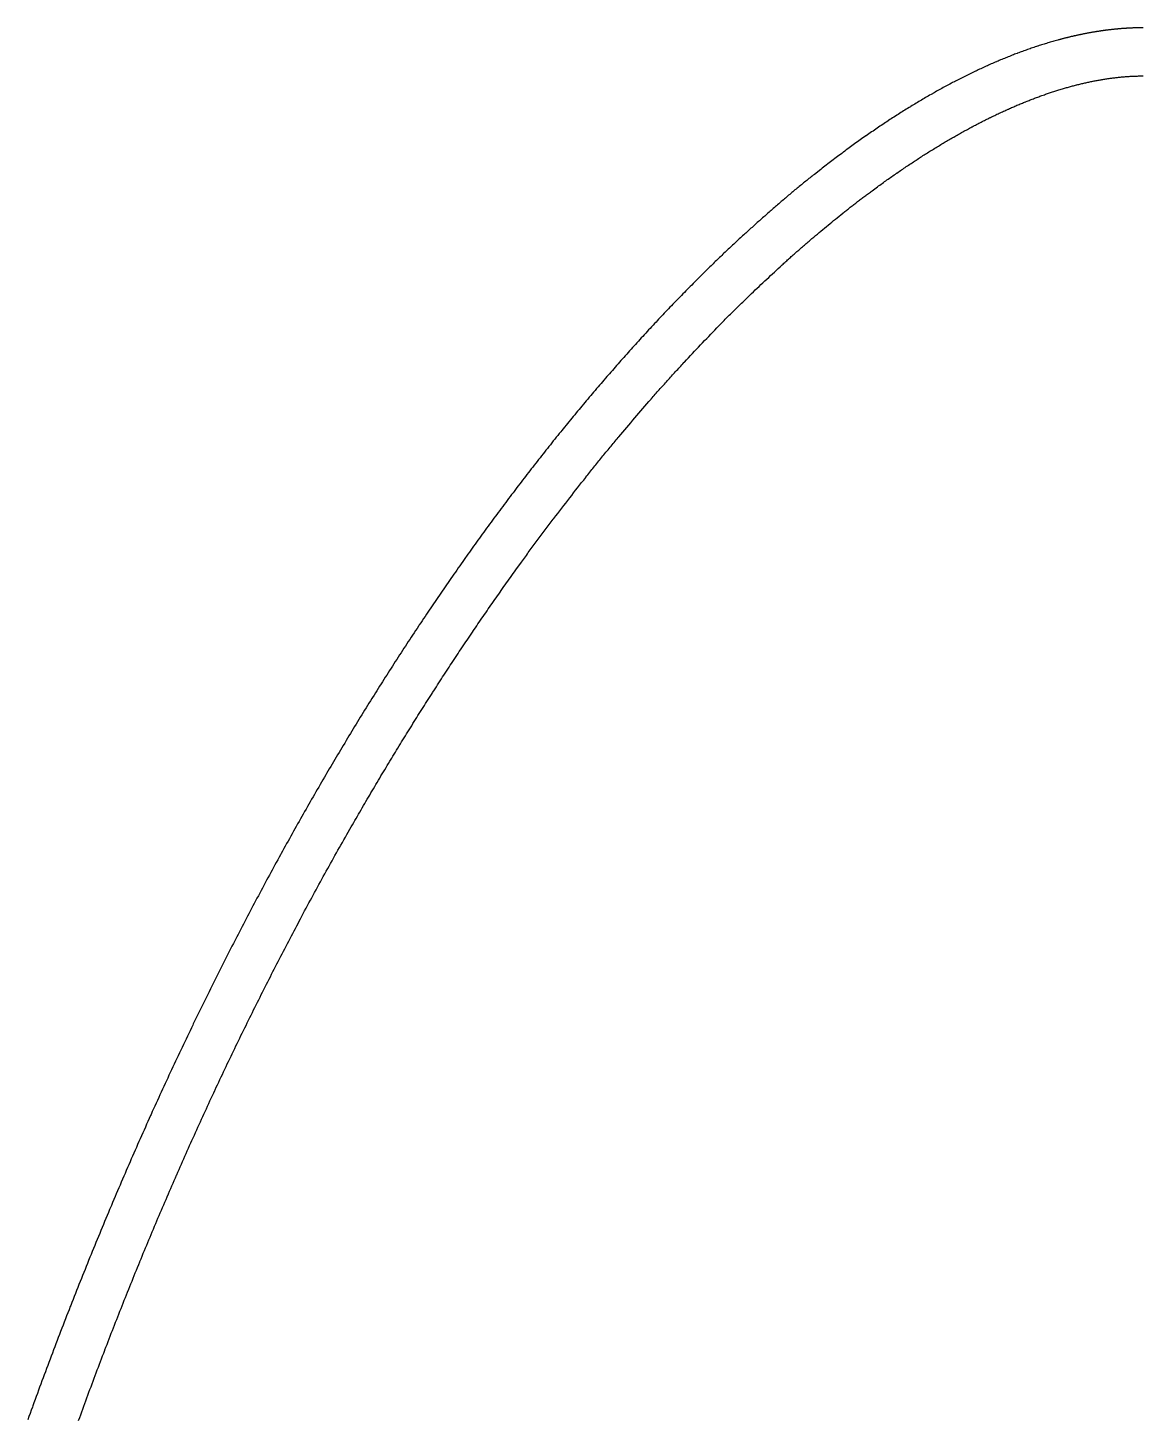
# Model space of a CAD drawing. Extents: x -7325 to -371, y -3238 to 133.
# Drawn here: x -4337 to -4007.3, y -1522.4 to -1111.6 of the extents above; entities that cross this region are included whole.
import ezdxf

# ---------------------------------------------------------------- set-up
doc = ezdxf.new("R2010")
doc.units = 0
doc.header["$MEASUREMENT"] = 0
doc.layers.add('NAILERS', color=7, linetype='CONTINUOUS')

msp = doc.modelspace()

# ---------------------------------------------------------------- linework, layer by layer
at = {"layer": 'NAILERS'}
for points in [[(-4007.34, -1111.6), (-4007.5, -1111.6), (-4007.67, -1111.6), (-4007.84, -1111.6), (-4008.01, -1111.6), (-4008.18, -1111.6), (-4008.35, -1111.6), (-4008.52, -1111.61), (-4008.69, -1111.61), (-4008.86, -1111.61), (-4009.03, -1111.61), (-4009.2, -1111.62), (-4009.37, -1111.62), (-4009.54, -1111.63), (-4009.71, -1111.63), (-4009.88, -1111.64), (-4010.05, -1111.64), (-4010.22, -1111.65), (-4010.39, -1111.65), (-4010.56, -1111.66), (-4010.73, -1111.67), (-4010.9, -1111.68), (-4011.06, -1111.68), (-4011.23, -1111.69), (-4011.4, -1111.7), (-4011.57, -1111.71), (-4011.74, -1111.72), (-4011.91, -1111.73), (-4012.08, -1111.74), (-4012.25, -1111.75), (-4012.42, -1111.76), (-4012.59, -1111.77), (-4012.76, -1111.78), (-4012.93, -1111.79), (-4013.1, -1111.8), (-4013.27, -1111.81), (-4013.43, -1111.83), (-4013.6, -1111.84), (-4013.77, -1111.85), (-4013.94, -1111.87), (-4014.11, -1111.88), (-4014.28, -1111.89), (-4014.45, -1111.91), (-4014.62, -1111.92), (-4014.79, -1111.94), (-4014.96, -1111.95), (-4015.12, -1111.97), (-4015.29, -1111.98), (-4015.46, -1112), (-4015.52, -1112.01), (-4015.69, -1112.02), (-4015.87, -1112.04), (-4016.04, -1112.06), (-4016.21, -1112.08), (-4016.38, -1112.1), (-4016.55, -1112.11), (-4016.73, -1112.13), (-4016.9, -1112.15), (-4017.07, -1112.17), (-4017.24, -1112.19), (-4017.42, -1112.21), (-4017.59, -1112.23), (-4017.76, -1112.26), (-4017.93, -1112.28), (-4018.1, -1112.3), (-4018.28, -1112.32), (-4018.45, -1112.34), (-4018.62, -1112.37), (-4018.79, -1112.39), (-4018.96, -1112.41), (-4019.13, -1112.44), (-4019.31, -1112.46), (-4019.48, -1112.48), (-4019.65, -1112.51), (-4019.82, -1112.53), (-4019.99, -1112.56), (-4020.16, -1112.58), (-4020.33, -1112.61), (-4020.51, -1112.64), (-4020.68, -1112.66), (-4020.85, -1112.69), (-4021.02, -1112.72), (-4021.1, -1112.73), (-4021.28, -1112.76), (-4021.45, -1112.79), (-4021.63, -1112.82), (-4021.81, -1112.84), (-4021.98, -1112.87), (-4022.16, -1112.9), (-4022.34, -1112.93), (-4022.51, -1112.96), (-4022.69, -1112.99), (-4022.86, -1113.03), (-4023.04, -1113.06), (-4023.21, -1113.09), (-4023.39, -1113.12), (-4023.57, -1113.15), (-4023.74, -1113.19), (-4023.92, -1113.22), (-4024.09, -1113.25), (-4024.27, -1113.29), (-4024.44, -1113.32), (-4024.62, -1113.35), (-4024.79, -1113.39), (-4024.97, -1113.42), (-4025.14, -1113.46), (-4025.32, -1113.49), (-4025.49, -1113.53), (-4025.67, -1113.56), (-4025.84, -1113.6), (-4026.02, -1113.64), (-4026.19, -1113.67), (-4026.37, -1113.71), (-4026.54, -1113.75), (-4026.72, -1113.79), (-4026.8, -1113.81), (-4026.98, -1113.85), (-4027.16, -1113.89), (-4027.34, -1113.93), (-4027.52, -1113.97), (-4027.7, -1114.01), (-4027.88, -1114.05), (-4028.06, -1114.09), (-4028.24, -1114.13), (-4028.42, -1114.17), (-4028.6, -1114.21), (-4028.78, -1114.26), (-4028.96, -1114.3), (-4029.14, -1114.34), (-4029.32, -1114.38), (-4029.5, -1114.43), (-4029.68, -1114.47), (-4029.85, -1114.52), (-4030.03, -1114.56), (-4030.21, -1114.6), (-4030.39, -1114.65), (-4030.57, -1114.69), (-4030.75, -1114.74), (-4030.93, -1114.79), (-4031.1, -1114.83), (-4031.28, -1114.88), (-4031.46, -1114.93), (-4031.64, -1114.97), (-4031.82, -1115.02), (-4032, -1115.07), (-4032.17, -1115.11), (-4032.35, -1115.16), (-4032.53, -1115.21), (-4032.62, -1115.24), (-4032.99, -1115.34), (-4033.36, -1115.44), (-4033.72, -1115.54), (-4034.09, -1115.65), (-4034.45, -1115.75), (-4034.82, -1115.86), (-4035.18, -1115.97), (-4035.55, -1116.08), (-4035.91, -1116.19), (-4036.28, -1116.3), (-4036.64, -1116.41), (-4037, -1116.52), (-4037.37, -1116.64), (-4037.73, -1116.75), (-4038.09, -1116.87), (-4038.45, -1116.99), (-4038.55, -1117.02), (-4038.92, -1117.14), (-4039.3, -1117.26), (-4039.67, -1117.39), (-4040.04, -1117.51), (-4040.41, -1117.64), (-4040.79, -1117.77), (-4041.16, -1117.9), (-4041.53, -1118.03), (-4041.9, -1118.16), (-4042.27, -1118.29), (-4042.64, -1118.42), (-4043.01, -1118.56), (-4043.38, -1118.69), (-4043.75, -1118.83), (-4044.12, -1118.97), (-4044.48, -1119.11), (-4044.58, -1119.14), (-4044.96, -1119.29), (-4045.34, -1119.43), (-4045.72, -1119.58), (-4046.1, -1119.73), (-4046.48, -1119.88), (-4046.86, -1120.03), (-4047.23, -1120.18), (-4047.61, -1120.33), (-4047.99, -1120.48), (-4048.36, -1120.63), (-4048.74, -1120.79), (-4049.12, -1120.94), (-4049.49, -1121.1), (-4049.87, -1121.26), (-4050.24, -1121.41), (-4050.61, -1121.57), (-4050.71, -1121.62), (-4051.1, -1121.78), (-4051.49, -1121.95), (-4051.87, -1122.12), (-4052.26, -1122.29), (-4052.64, -1122.46), (-4053.03, -1122.63), (-4053.41, -1122.8), (-4053.79, -1122.97), (-4054.17, -1123.14), (-4054.56, -1123.32), (-4054.94, -1123.49), (-4055.32, -1123.67), (-4055.7, -1123.85), (-4056.08, -1124.02), (-4056.46, -1124.2), (-4056.84, -1124.38), (-4056.94, -1124.43), (-4057.33, -1124.62), (-4057.73, -1124.81), (-4058.12, -1125), (-4058.51, -1125.19), (-4058.9, -1125.38), (-4059.29, -1125.57), (-4059.68, -1125.76), (-4060.06, -1125.95), (-4060.45, -1126.15), (-4060.84, -1126.34), (-4061.23, -1126.54), (-4061.62, -1126.74), (-4062, -1126.94), (-4062.39, -1127.13), (-4062.77, -1127.33), (-4063.16, -1127.53), (-4063.26, -1127.59), (-4063.66, -1127.8), (-4064.05, -1128), (-4064.45, -1128.21), (-4064.85, -1128.43), (-4065.24, -1128.64), (-4065.64, -1128.85), (-4066.03, -1129.06), (-4066.43, -1129.28), (-4066.82, -1129.49), (-4067.21, -1129.71), (-4067.6, -1129.93), (-4068, -1130.14), (-4068.39, -1130.36), (-4068.78, -1130.58), (-4069.17, -1130.8), (-4069.56, -1131.02), (-4069.66, -1131.08), (-4070.06, -1131.31), (-4070.47, -1131.54), (-4070.87, -1131.77), (-4071.27, -1132), (-4071.67, -1132.23), (-4072.07, -1132.47), (-4072.47, -1132.7), (-4072.87, -1132.94), (-4073.27, -1133.17), (-4073.66, -1133.41), (-4074.06, -1133.65), (-4074.46, -1133.88), (-4074.86, -1134.12), (-4075.25, -1134.36), (-4075.65, -1134.6), (-4076.04, -1134.85), (-4076.14, -1134.91), (-4076.55, -1135.16), (-4076.96, -1135.41), (-4077.36, -1135.66), (-4077.77, -1135.91), (-4078.18, -1136.17), (-4078.58, -1136.42), (-4078.98, -1136.67), (-4079.39, -1136.93), (-4079.79, -1137.19), (-4080.19, -1137.44), (-4080.6, -1137.7), (-4081, -1137.96), (-4081.4, -1138.22), (-4081.8, -1138.48), (-4082.2, -1138.74), (-4082.6, -1139), (-4082.7, -1139.07), (-4083.11, -1139.34), (-4083.52, -1139.61), (-4083.93, -1139.88), (-4084.34, -1140.15), (-4084.75, -1140.43), (-4085.16, -1140.7), (-4085.57, -1140.98), (-4085.98, -1141.25), (-4086.39, -1141.53), (-4086.79, -1141.81), (-4087.2, -1142.09), (-4087.61, -1142.37), (-4088.01, -1142.64), (-4088.42, -1142.93), (-4088.82, -1143.21), (-4089.23, -1143.49), (-4089.32, -1143.56), (-4089.74, -1143.85), (-4090.16, -1144.14), (-4090.57, -1144.43), (-4090.99, -1144.73), (-4091.4, -1145.02), (-4091.81, -1145.32), (-4092.23, -1145.61), (-4092.64, -1145.91), (-4093.05, -1146.2), (-4093.46, -1146.5), (-4093.87, -1146.8), (-4094.28, -1147.1), (-4094.69, -1147.4), (-4095.1, -1147.7), (-4095.51, -1148), (-4095.92, -1148.3), (-4096.01, -1148.37), (-4096.43, -1148.69), (-4096.85, -1149), (-4097.27, -1149.31), (-4097.69, -1149.62), (-4098.11, -1149.94), (-4098.52, -1150.25), (-4098.94, -1150.57), (-4099.36, -1150.89), (-4099.77, -1151.2), (-4100.19, -1151.52), (-4100.6, -1151.84), (-4101.02, -1152.16), (-4101.43, -1152.48), (-4101.84, -1152.8), (-4102.25, -1153.12), (-4102.67, -1153.44), (-4104.53, -1154.9), (-4104.85, -1155.15), (-4105.17, -1155.41), (-4105.49, -1155.66), (-4105.81, -1155.91), (-4106.13, -1156.17), (-4106.45, -1156.42), (-4106.77, -1156.68), (-4107.09, -1156.93), (-4107.41, -1157.19), (-4107.73, -1157.45), (-4108.04, -1157.71), (-4108.36, -1157.96), (-4108.68, -1158.22), (-4109, -1158.48), (-4109.31, -1158.74), (-4109.63, -1159), (-4109.94, -1159.26), (-4110.26, -1159.52), (-4110.57, -1159.78), (-4110.89, -1160.04), (-4111.2, -1160.31), (-4111.52, -1160.57), (-4111.83, -1160.83), (-4112.14, -1161.09), (-4112.45, -1161.36), (-4112.77, -1161.62), (-4113.08, -1161.89), (-4113.39, -1162.15), (-4113.7, -1162.42), (-4114.01, -1162.69), (-4114.32, -1162.95), (-4114.63, -1163.22), (-4114.76, -1163.34), (-4115.08, -1163.61), (-4115.4, -1163.89), (-4115.72, -1164.16), (-4116.03, -1164.44), (-4116.35, -1164.72), (-4116.67, -1164.99), (-4116.98, -1165.27), (-4117.3, -1165.55), (-4117.62, -1165.82), (-4117.93, -1166.1), (-4118.25, -1166.38), (-4118.56, -1166.66), (-4118.88, -1166.93), (-4119.2, -1167.21), (-4119.51, -1167.49), (-4119.83, -1167.77), (-4120.14, -1168.05), (-4120.45, -1168.33), (-4120.77, -1168.6), (-4121.08, -1168.88), (-4121.4, -1169.16), (-4121.71, -1169.44), (-4122.02, -1169.72), (-4122.34, -1170), (-4122.65, -1170.28), (-4122.96, -1170.57), (-4123.27, -1170.85), (-4123.59, -1171.13), (-4123.9, -1171.41), (-4124.21, -1171.69), (-4124.52, -1171.97), (-4124.83, -1172.25), (-4125.1, -1172.5), (-4125.43, -1172.79), (-4125.76, -1173.09), (-4126.08, -1173.39), (-4126.41, -1173.69), (-4126.74, -1173.99), (-4127.06, -1174.29), (-4127.39, -1174.59), (-4127.71, -1174.89), (-4128.04, -1175.19), (-4128.36, -1175.49), (-4128.69, -1175.79), (-4129.01, -1176.1), (-4129.33, -1176.4), (-4129.66, -1176.7), (-4129.98, -1177.01), (-4130.3, -1177.31), (-4130.62, -1177.61), (-4130.94, -1177.92), (-4131.26, -1178.22), (-4131.58, -1178.53), (-4131.9, -1178.84), (-4132.22, -1179.14), (-4132.54, -1179.45), (-4132.86, -1179.76), (-4133.18, -1180.07), (-4133.5, -1180.37), (-4133.81, -1180.68), (-4134.13, -1180.99), (-4134.45, -1181.3), (-4134.76, -1181.61), (-4135.08, -1181.92), (-4135.4, -1182.23), (-4137.33, -1184.14), (-4137.77, -1184.57), (-4138.2, -1185.01), (-4138.64, -1185.44), (-4139.07, -1185.87), (-4139.5, -1186.3), (-4139.94, -1186.74), (-4140.37, -1187.17), (-4140.8, -1187.6), (-4141.23, -1188.04), (-4141.66, -1188.48), (-4142.09, -1188.91), (-4142.52, -1189.35), (-4142.95, -1189.79), (-4143.38, -1190.22), (-4143.81, -1190.66), (-4144.24, -1191.1), (-4144.67, -1191.54), (-4145.09, -1191.98), (-4145.52, -1192.42), (-4145.94, -1192.86), (-4146.37, -1193.3), (-4146.79, -1193.74), (-4147.22, -1194.19), (-4147.64, -1194.63), (-4148.06, -1195.07), (-4148.49, -1195.52), (-4148.91, -1195.96), (-4149.33, -1196.41), (-4149.75, -1196.85), (-4150.17, -1197.3), (-4150.59, -1197.74), (-4151.01, -1198.19), (-4151.33, -1198.54), (-4151.77, -1199.01), (-4152.21, -1199.47), (-4152.64, -1199.94), (-4153.08, -1200.42), (-4153.52, -1200.89), (-4153.95, -1201.36), (-4154.39, -1201.83), (-4154.82, -1202.3), (-4155.26, -1202.78), (-4155.69, -1203.25), (-4156.13, -1203.72), (-4156.56, -1204.2), (-4156.99, -1204.67), (-4157.42, -1205.15), (-4157.85, -1205.63), (-4158.28, -1206.1), (-4158.71, -1206.58), (-4159.14, -1207.06), (-4159.57, -1207.54), (-4160, -1208.01), (-4160.43, -1208.49), (-4160.85, -1208.97), (-4161.28, -1209.45), (-4161.71, -1209.93), (-4162.13, -1210.42), (-4162.56, -1210.9), (-4162.98, -1211.38), (-4163.41, -1211.86), (-4163.83, -1212.34), (-4164.25, -1212.83), (-4164.67, -1213.31), (-4165.09, -1213.8), (-4165.4, -1214.15), (-4165.84, -1214.66), (-4166.28, -1215.16), (-4166.72, -1215.67), (-4167.16, -1216.18), (-4167.6, -1216.69), (-4168.03, -1217.2), (-4168.47, -1217.71), (-4168.91, -1218.22), (-4169.34, -1218.73), (-4169.78, -1219.24), (-4170.21, -1219.75), (-4170.65, -1220.26), (-4171.08, -1220.78), (-4171.51, -1221.29), (-4171.94, -1221.8), (-4172.38, -1222.32), (-4172.81, -1222.83), (-4173.24, -1223.35), (-4173.67, -1223.86), (-4174.1, -1224.38), (-4174.53, -1224.89), (-4174.96, -1225.41), (-4175.38, -1225.93), (-4175.81, -1226.45), (-4176.24, -1226.96), (-4176.66, -1227.48), (-4177.09, -1228), (-4177.51, -1228.52), (-4177.94, -1229.04), (-4178.36, -1229.56), (-4178.79, -1230.08), (-4179.21, -1230.61), (-4179.5, -1230.96), (-4179.94, -1231.51), (-4180.38, -1232.05), (-4180.82, -1232.6), (-4181.26, -1233.14), (-4181.69, -1233.69), (-4182.13, -1234.23), (-4182.57, -1234.78), (-4183, -1235.33), (-4183.44, -1235.88), (-4183.88, -1236.42), (-4184.31, -1236.97), (-4184.74, -1237.52), (-4185.18, -1238.07), (-4185.61, -1238.62), (-4186.04, -1239.17), (-4186.48, -1239.72), (-4186.91, -1240.27), (-4187.34, -1240.83), (-4187.77, -1241.38), (-4188.2, -1241.93), (-4188.63, -1242.48), (-4189.06, -1243.04), (-4189.48, -1243.59), (-4189.91, -1244.15), (-4190.34, -1244.7), (-4190.76, -1245.26), (-4191.19, -1245.81), (-4191.61, -1246.37), (-4192.04, -1246.92), (-4192.46, -1247.48), (-4192.89, -1248.04), (-4193.31, -1248.6), (-4193.58, -1248.96), (-4194.02, -1249.54), (-4194.46, -1250.12), (-4194.9, -1250.7), (-4195.33, -1251.28), (-4195.77, -1251.86), (-4196.21, -1252.45), (-4196.64, -1253.03), (-4197.08, -1253.61), (-4197.51, -1254.2), (-4197.95, -1254.78), (-4198.38, -1255.37), (-4198.81, -1255.95), (-4199.25, -1256.54), (-4199.68, -1257.12), (-4200.11, -1257.71), (-4200.54, -1258.3), (-4200.97, -1258.89), (-4201.4, -1259.47), (-4201.83, -1260.06), (-4202.26, -1260.65), (-4202.68, -1261.24), (-4203.11, -1261.83), (-4203.54, -1262.42), (-4203.96, -1263.01), (-4204.39, -1263.6), (-4204.82, -1264.19), (-4205.24, -1264.78), (-4205.66, -1265.38), (-4206.09, -1265.97), (-4206.51, -1266.56), (-4206.93, -1267.16), (-4207.35, -1267.75), (-4207.61, -1268.11), (-4208.05, -1268.73), (-4208.48, -1269.34), (-4208.92, -1269.96), (-4209.35, -1270.58), (-4209.79, -1271.2), (-4210.22, -1271.82), (-4210.65, -1272.44), (-4211.09, -1273.05), (-4211.52, -1273.67), (-4211.95, -1274.3), (-4212.38, -1274.92), (-4212.81, -1275.54), (-4213.24, -1276.16), (-4213.67, -1276.78), (-4214.1, -1277.4), (-4214.53, -1278.03), (-4214.96, -1278.65), (-4215.38, -1279.27), (-4215.81, -1279.9), (-4216.24, -1280.52), (-4216.66, -1281.15), (-4217.08, -1281.77), (-4217.51, -1282.4), (-4217.93, -1283.02), (-4218.36, -1283.65), (-4218.78, -1284.28), (-4219.2, -1284.9), (-4219.62, -1285.53), (-4220.04, -1286.16), (-4220.46, -1286.79), (-4220.88, -1287.42), (-4221.3, -1288.04), (-4221.54, -1288.41), (-4221.97, -1289.06), (-4222.4, -1289.71), (-4222.84, -1290.36), (-4223.27, -1291.02), (-4223.7, -1291.67), (-4224.13, -1292.32), (-4224.56, -1292.98), (-4224.99, -1293.63), (-4225.42, -1294.29), (-4225.84, -1294.94), (-4226.27, -1295.6), (-4226.7, -1296.26), (-4227.12, -1296.91), (-4227.55, -1297.57), (-4227.97, -1298.23), (-4228.4, -1298.89), (-4228.82, -1299.54), (-4229.25, -1300.2), (-4229.67, -1300.86), (-4230.09, -1301.52), (-4230.51, -1302.18), (-4230.93, -1302.84), (-4231.35, -1303.5), (-4231.77, -1304.16), (-4232.19, -1304.82), (-4232.61, -1305.48), (-4233.03, -1306.15), (-4233.44, -1306.81), (-4233.86, -1307.47), (-4234.28, -1308.14), (-4234.69, -1308.8), (-4235.11, -1309.46), (-4235.33, -1309.82), (-4235.76, -1310.51), (-4236.19, -1311.2), (-4236.61, -1311.88), (-4237.04, -1312.57), (-4237.47, -1313.26), (-4237.89, -1313.95), (-4238.31, -1314.64), (-4238.74, -1315.33), (-4239.16, -1316.02), (-4239.58, -1316.71), (-4240.01, -1317.4), (-4240.43, -1318.09), (-4240.85, -1318.78), (-4241.27, -1319.47), (-4241.69, -1320.16), (-4242.11, -1320.86), (-4242.53, -1321.55), (-4242.94, -1322.24), (-4243.36, -1322.94), (-4243.78, -1323.63), (-4244.19, -1324.32), (-4244.61, -1325.02), (-4245.03, -1325.71), (-4245.44, -1326.41), (-4245.85, -1327.1), (-4246.27, -1327.8), (-4246.68, -1328.5), (-4247.09, -1329.19), (-4247.5, -1329.89), (-4247.91, -1330.59), (-4248.32, -1331.29), (-4248.73, -1331.98), (-4248.94, -1332.34), (-4249.36, -1333.06), (-4249.78, -1333.78), (-4250.21, -1334.51), (-4250.63, -1335.23), (-4251.04, -1335.95), (-4251.46, -1336.67), (-4251.88, -1337.4), (-4252.3, -1338.12), (-4252.72, -1338.84), (-4253.13, -1339.57), (-4253.55, -1340.29), (-4253.96, -1341.02), (-4254.38, -1341.74), (-4254.79, -1342.47), (-4255.2, -1343.19), (-4255.62, -1343.92), (-4256.03, -1344.65), (-4256.44, -1345.37), (-4256.85, -1346.1), (-4257.26, -1346.83), (-4257.67, -1347.56), (-4258.08, -1348.28), (-4258.49, -1349.01), (-4258.9, -1349.74), (-4259.3, -1350.47), (-4259.71, -1351.2), (-4260.11, -1351.93), (-4260.52, -1352.66), (-4260.92, -1353.39), (-4261.33, -1354.12), (-4261.73, -1354.85), (-4262.13, -1355.59), (-4262.33, -1355.94), (-4262.74, -1356.7), (-4263.16, -1357.45), (-4263.57, -1358.21), (-4263.98, -1358.96), (-4264.4, -1359.72), (-4264.81, -1360.47), (-4265.22, -1361.23), (-4265.63, -1361.99), (-4266.04, -1362.74), (-4266.44, -1363.5), (-4266.85, -1364.26), (-4267.26, -1365.02), (-4267.67, -1365.78), (-4268.07, -1366.53), (-4268.48, -1367.29), (-4268.88, -1368.05), (-4269.29, -1368.81), (-4269.69, -1369.57), (-4270.09, -1370.33), (-4270.5, -1371.09), (-4270.9, -1371.86), (-4271.3, -1372.62), (-4271.7, -1373.38), (-4272.1, -1374.14), (-4272.5, -1374.9), (-4272.9, -1375.67), (-4273.29, -1376.43), (-4273.69, -1377.19), (-4274.09, -1377.96), (-4274.48, -1378.72), (-4274.88, -1379.49), (-4275.27, -1380.25), (-4275.45, -1380.6), (-4275.86, -1381.39), (-4276.26, -1382.18), (-4276.67, -1382.97), (-4277.07, -1383.76), (-4277.48, -1384.54), (-4277.88, -1385.33), (-4278.28, -1386.12), (-4278.68, -1386.91), (-4279.08, -1387.7), (-4279.48, -1388.49), (-4279.88, -1389.28), (-4280.28, -1390.07), (-4280.67, -1390.86), (-4281.07, -1391.66), (-4281.47, -1392.45), (-4281.86, -1393.24), (-4282.26, -1394.03), (-4282.65, -1394.83), (-4283.05, -1395.62), (-4283.44, -1396.41), (-4283.83, -1397.21), (-4284.22, -1398), (-4284.61, -1398.79), (-4285, -1399.59), (-4285.39, -1400.38), (-4285.78, -1401.18), (-4286.17, -1401.98), (-4286.56, -1402.77), (-4286.95, -1403.57), (-4287.33, -1404.36), (-4287.72, -1405.16), (-4288.11, -1405.96), (-4288.27, -1406.31), (-4288.67, -1407.13), (-4289.06, -1407.95), (-4289.46, -1408.77), (-4289.85, -1409.59), (-4290.24, -1410.41), (-4290.64, -1411.23), (-4291.03, -1412.05), (-4291.42, -1412.87), (-4291.81, -1413.7), (-4292.2, -1414.52), (-4292.58, -1415.34), (-4292.97, -1416.16), (-4293.36, -1416.99), (-4293.75, -1417.81), (-4294.13, -1418.63), (-4294.52, -1419.46), (-4294.9, -1420.28), (-4295.29, -1421.11), (-4295.67, -1421.93), (-4296.05, -1422.76), (-4296.43, -1423.59), (-4296.81, -1424.41), (-4297.19, -1425.24), (-4297.57, -1426.06), (-4297.95, -1426.89), (-4298.33, -1427.72), (-4298.71, -1428.55), (-4299.09, -1429.37), (-4299.46, -1430.2), (-4299.84, -1431.03), (-4300.22, -1431.86), (-4300.59, -1432.69), (-4300.75, -1433.04), (-4301.13, -1433.89), (-4301.51, -1434.74), (-4301.9, -1435.59), (-4302.28, -1436.44), (-4302.66, -1437.29), (-4303.04, -1438.15), (-4303.42, -1439), (-4303.8, -1439.85), (-4304.17, -1440.71), (-4304.55, -1441.56), (-4304.93, -1442.42), (-4305.31, -1443.27), (-4305.68, -1444.12), (-4306.06, -1444.98), (-4306.43, -1445.83), (-4306.8, -1446.69), (-4307.18, -1447.55), (-4307.55, -1448.4), (-4307.92, -1449.26), (-4308.29, -1450.12), (-4308.66, -1450.97), (-4309.03, -1451.83), (-4309.4, -1452.69), (-4309.77, -1453.55), (-4310.13, -1454.4), (-4310.5, -1455.26), (-4310.87, -1456.12), (-4311.23, -1456.98), (-4311.6, -1457.84), (-4311.96, -1458.7), (-4312.32, -1459.56), (-4312.68, -1460.42), (-4312.83, -1460.77), (-4313.2, -1461.65), (-4313.57, -1462.53), (-4313.94, -1463.41), (-4314.31, -1464.3), (-4314.68, -1465.18), (-4315.04, -1466.06), (-4315.41, -1466.95), (-4315.78, -1467.83), (-4316.14, -1468.72), (-4316.51, -1469.6), (-4316.87, -1470.48), (-4317.23, -1471.37), (-4317.6, -1472.26), (-4317.96, -1473.14), (-4318.32, -1474.03), (-4318.68, -1474.91), (-4319.04, -1475.8), (-4319.4, -1476.69), (-4319.76, -1477.58), (-4320.11, -1478.46), (-4320.47, -1479.35), (-4320.83, -1480.24), (-4321.18, -1481.13), (-4321.54, -1482.02), (-4321.89, -1482.91), (-4322.24, -1483.79), (-4322.6, -1484.68), (-4322.95, -1485.57), (-4323.3, -1486.46), (-4323.65, -1487.35), (-4324, -1488.25), (-4324.35, -1489.14), (-4324.48, -1489.48), (-4324.84, -1490.39), (-4325.19, -1491.3), (-4325.55, -1492.22), (-4325.9, -1493.13), (-4326.26, -1494.04), (-4326.61, -1494.96), (-4326.96, -1495.87), (-4327.32, -1496.79), (-4327.67, -1497.7), (-4328.02, -1498.61), (-4328.37, -1499.53), (-4328.71, -1500.45), (-4329.06, -1501.36), (-4329.41, -1502.28), (-4329.76, -1503.19), (-4330.1, -1504.11), (-4330.45, -1505.03), (-4330.79, -1505.95), (-4331.14, -1506.86), (-4331.48, -1507.78), (-4331.82, -1508.7), (-4332.16, -1509.62), (-4332.5, -1510.54), (-4332.84, -1511.45), (-4333.18, -1512.37), (-4333.52, -1513.29), (-4333.86, -1514.21), (-4334.2, -1515.13), (-4334.53, -1516.05), (-4334.87, -1516.97), (-4335.21, -1517.89), (-4335.54, -1518.81), (-4335.66, -1519.15), (-4336, -1520.09), (-4336.34, -1521.04), (-4336.68, -1521.98), (-4337.02, -1522.92)], [(-4321.99, -1523.08), (-4321.69, -1522.25), (-4321.39, -1521.42), (-4321.09, -1520.59), (-4320.78, -1519.76), (-4320.48, -1518.93), (-4320.18, -1518.11), (-4319.87, -1517.28), (-4319.57, -1516.45), (-4319.26, -1515.62), (-4318.95, -1514.79), (-4318.64, -1513.96), (-4318.34, -1513.14), (-4318.03, -1512.31), (-4317.72, -1511.48), (-4317.41, -1510.65), (-4317.1, -1509.83), (-4316.79, -1509), (-4316.48, -1508.17), (-4316.16, -1507.35), (-4315.85, -1506.52), (-4315.54, -1505.7), (-4315.22, -1504.87), (-4314.91, -1504.04), (-4314.59, -1503.22), (-4314.28, -1502.39), (-4314.23, -1502.26), (-4313.91, -1501.44), (-4313.6, -1500.62), (-4313.28, -1499.81), (-4312.97, -1498.99), (-4312.65, -1498.18), (-4312.34, -1497.36), (-4312.02, -1496.55), (-4311.71, -1495.73), (-4311.39, -1494.92), (-4311.07, -1494.11), (-4310.75, -1493.29), (-4310.43, -1492.48), (-4310.11, -1491.66), (-4309.79, -1490.85), (-4309.47, -1490.04), (-4309.15, -1489.23), (-4308.83, -1488.41), (-4308.5, -1487.6), (-4308.18, -1486.79), (-4307.85, -1485.98), (-4307.53, -1485.17), (-4307.2, -1484.36), (-4306.88, -1483.54), (-4306.55, -1482.73), (-4306.22, -1481.92), (-4305.9, -1481.11), (-4305.57, -1480.3), (-4305.24, -1479.49), (-4304.91, -1478.68), (-4304.58, -1477.87), (-4304.25, -1477.07), (-4303.92, -1476.26), (-4303.86, -1476.12), (-4303.53, -1475.32), (-4303.2, -1474.52), (-4302.88, -1473.72), (-4302.55, -1472.92), (-4302.21, -1472.12), (-4301.88, -1471.32), (-4301.55, -1470.52), (-4301.22, -1469.73), (-4300.89, -1468.93), (-4300.55, -1468.13), (-4300.22, -1467.33), (-4299.88, -1466.54), (-4299.55, -1465.74), (-4299.21, -1464.94), (-4298.88, -1464.15), (-4298.54, -1463.35), (-4298.2, -1462.55), (-4297.86, -1461.76), (-4297.52, -1460.96), (-4297.18, -1460.17), (-4296.84, -1459.37), (-4296.5, -1458.58), (-4296.16, -1457.78), (-4295.82, -1456.99), (-4295.48, -1456.19), (-4295.13, -1455.4), (-4294.79, -1454.61), (-4294.45, -1453.81), (-4294.1, -1453.02), (-4293.76, -1452.23), (-4293.41, -1451.44), (-4293.06, -1450.64), (-4293, -1450.51), (-4292.66, -1449.72), (-4292.32, -1448.94), (-4291.97, -1448.16), (-4291.63, -1447.38), (-4291.28, -1446.59), (-4290.93, -1445.81), (-4290.59, -1445.03), (-4290.24, -1444.25), (-4289.89, -1443.47), (-4289.54, -1442.69), (-4289.19, -1441.9), (-4288.84, -1441.12), (-4288.49, -1440.34), (-4288.14, -1439.56), (-4287.79, -1438.78), (-4287.44, -1438), (-4287.09, -1437.23), (-4286.73, -1436.45), (-4286.38, -1435.67), (-4286.02, -1434.89), (-4285.67, -1434.11), (-4285.31, -1433.33), (-4284.96, -1432.56), (-4284.6, -1431.78), (-4284.24, -1431), (-4283.88, -1430.22), (-4283.52, -1429.45), (-4283.17, -1428.67), (-4282.81, -1427.9), (-4282.44, -1427.12), (-4282.08, -1426.35), (-4281.72, -1425.57), (-4281.66, -1425.44), (-4281.3, -1424.67), (-4280.94, -1423.9), (-4280.58, -1423.14), (-4280.22, -1422.37), (-4279.86, -1421.61), (-4279.5, -1420.84), (-4279.14, -1420.08), (-4278.78, -1419.31), (-4278.41, -1418.55), (-4278.05, -1417.78), (-4277.68, -1417.02), (-4277.32, -1416.26), (-4276.95, -1415.49), (-4276.59, -1414.73), (-4276.22, -1413.97), (-4275.85, -1413.21), (-4275.49, -1412.44), (-4275.12, -1411.68), (-4274.75, -1410.92), (-4274.38, -1410.16), (-4274.01, -1409.4), (-4273.64, -1408.64), (-4273.27, -1407.88), (-4272.89, -1407.12), (-4272.52, -1406.36), (-4272.15, -1405.6), (-4271.78, -1404.84), (-4271.4, -1404.08), (-4271.03, -1403.32), (-4270.65, -1402.56), (-4270.27, -1401.81), (-4269.9, -1401.05), (-4269.52, -1400.29), (-4269.14, -1399.53), (-4268.76, -1398.78), (-4268.38, -1398.02), (-4268.01, -1397.26), (-4267.62, -1396.51), (-4267.24, -1395.75), (-4266.86, -1395), (-4266.48, -1394.24), (-4266.1, -1393.49), (-4265.71, -1392.73), (-4265.33, -1391.98), (-4264.95, -1391.23), (-4264.56, -1390.47), (-4264.18, -1389.72), (-4263.79, -1388.97), (-4263.4, -1388.21), (-4263.02, -1387.46), (-4262.63, -1386.71), (-4262.24, -1385.96), (-4261.85, -1385.21), (-4261.46, -1384.46), (-4261.07, -1383.71), (-4260.68, -1382.96), (-4260.29, -1382.21), (-4259.89, -1381.46), (-4259.5, -1380.71), (-4259.11, -1379.96), (-4258.71, -1379.21), (-4258.32, -1378.46), (-4257.92, -1377.71), (-4257.53, -1376.96), (-4256.44, -1374.91), (-4256.02, -1374.12), (-4255.61, -1373.34), (-4255.19, -1372.55), (-4254.77, -1371.77), (-4254.35, -1370.99), (-4253.93, -1370.2), (-4253.51, -1369.42), (-4253.09, -1368.64), (-4252.66, -1367.85), (-4252.24, -1367.07), (-4251.82, -1366.29), (-4251.39, -1365.51), (-4250.96, -1364.73), (-4250.54, -1363.95), (-4250.11, -1363.17), (-4249.68, -1362.39), (-4249.25, -1361.61), (-4248.82, -1360.84), (-4248.39, -1360.06), (-4247.96, -1359.28), (-4247.53, -1358.51), (-4247.09, -1357.73), (-4246.66, -1356.95), (-4246.23, -1356.18), (-4245.79, -1355.4), (-4245.35, -1354.63), (-4244.92, -1353.85), (-4244.48, -1353.08), (-4244.04, -1352.31), (-4243.6, -1351.53), (-4243.16, -1350.76), (-4242.72, -1349.99), (-4241.42, -1347.73), (-4241.06, -1347.1), (-4240.7, -1346.47), (-4240.34, -1345.84), (-4239.98, -1345.21), (-4239.62, -1344.58), (-4239.25, -1343.95), (-4238.89, -1343.32), (-4238.52, -1342.69), (-4238.16, -1342.07), (-4237.79, -1341.44), (-4237.43, -1340.81), (-4237.06, -1340.18), (-4236.7, -1339.56), (-4236.33, -1338.93), (-4235.96, -1338.31), (-4235.59, -1337.68), (-4235.22, -1337.05), (-4234.86, -1336.43), (-4234.49, -1335.8), (-4234.12, -1335.18), (-4233.75, -1334.56), (-4233.37, -1333.93), (-4233, -1333.31), (-4232.63, -1332.68), (-4232.26, -1332.06), (-4231.89, -1331.44), (-4231.51, -1330.82), (-4231.14, -1330.19), (-4230.76, -1329.57), (-4230.39, -1328.95), (-4230.01, -1328.33), (-4229.64, -1327.71), (-4229.46, -1327.42), (-4229.1, -1326.82), (-4228.73, -1326.22), (-4228.37, -1325.61), (-4228, -1325.01), (-4227.63, -1324.41), (-4227.26, -1323.81), (-4226.89, -1323.21), (-4226.53, -1322.61), (-4226.16, -1322.01), (-4225.79, -1321.4), (-4225.42, -1320.8), (-4225.05, -1320.2), (-4224.67, -1319.61), (-4224.3, -1319.01), (-4223.93, -1318.41), (-4223.56, -1317.81), (-4223.18, -1317.21), (-4222.81, -1316.61), (-4222.44, -1316.01), (-4222.06, -1315.42), (-4221.69, -1314.82), (-4221.31, -1314.22), (-4220.93, -1313.63), (-4220.56, -1313.03), (-4220.18, -1312.43), (-4219.8, -1311.84), (-4219.43, -1311.24), (-4219.05, -1310.65), (-4218.67, -1310.05), (-4218.29, -1309.46), (-4217.91, -1308.86), (-4217.53, -1308.27), (-4217.39, -1308.05), (-4217.02, -1307.47), (-4216.64, -1306.89), (-4216.27, -1306.31), (-4215.9, -1305.74), (-4215.52, -1305.16), (-4215.15, -1304.58), (-4214.77, -1304), (-4214.4, -1303.42), (-4214.02, -1302.84), (-4213.65, -1302.27), (-4213.27, -1301.69), (-4212.89, -1301.11), (-4212.51, -1300.54), (-4212.14, -1299.96), (-4211.76, -1299.39), (-4211.38, -1298.81), (-4211, -1298.24), (-4210.62, -1297.66), (-4210.24, -1297.09), (-4209.86, -1296.51), (-4209.48, -1295.94), (-4209.09, -1295.36), (-4208.71, -1294.79), (-4208.33, -1294.22), (-4207.94, -1293.65), (-4207.56, -1293.07), (-4207.18, -1292.5), (-4206.79, -1291.93), (-4206.41, -1291.36), (-4206.02, -1290.79), (-4205.63, -1290.22), (-4205.25, -1289.65), (-4205.09, -1289.42), (-4204.72, -1288.87), (-4204.34, -1288.31), (-4203.96, -1287.75), (-4203.58, -1287.2), (-4203.2, -1286.65), (-4202.82, -1286.09), (-4202.44, -1285.54), (-4202.06, -1284.98), (-4201.68, -1284.43), (-4201.29, -1283.88), (-4200.91, -1283.32), (-4200.53, -1282.77), (-4200.15, -1282.22), (-4199.76, -1281.67), (-4199.38, -1281.12), (-4198.99, -1280.57), (-4198.61, -1280.02), (-4198.22, -1279.47), (-4197.84, -1278.92), (-4197.45, -1278.37), (-4197.06, -1277.82), (-4196.67, -1277.27), (-4196.29, -1276.72), (-4195.9, -1276.17), (-4195.51, -1275.62), (-4195.12, -1275.07), (-4194.73, -1274.53), (-4194.34, -1273.98), (-4193.95, -1273.43), (-4193.56, -1272.89), (-4193.16, -1272.34), (-4192.77, -1271.8), (-4191.11, -1269.48), (-4190.82, -1269.08), (-4190.53, -1268.68), (-4190.24, -1268.28), (-4189.95, -1267.88), (-4189.66, -1267.48), (-4189.37, -1267.08), (-4189.08, -1266.68), (-4188.79, -1266.28), (-4188.5, -1265.89), (-4188.2, -1265.49), (-4187.91, -1265.09), (-4187.62, -1264.69), (-4187.33, -1264.29), (-4187.03, -1263.9), (-4186.74, -1263.5), (-4186.44, -1263.1), (-4186.15, -1262.71), (-4185.85, -1262.31), (-4185.56, -1261.91), (-4185.26, -1261.52), (-4184.97, -1261.12), (-4184.67, -1260.73), (-4184.38, -1260.33), (-4184.08, -1259.94), (-4183.78, -1259.54), (-4183.48, -1259.15), (-4183.18, -1258.75), (-4182.89, -1258.36), (-4182.59, -1257.97), (-4182.29, -1257.57), (-4181.99, -1257.18), (-4181.69, -1256.79), (-4181.55, -1256.61), (-4180.97, -1255.85), (-4180.39, -1255.09), (-4179.8, -1254.33), (-4179.21, -1253.56), (-4178.63, -1252.8), (-4178.04, -1252.04), (-4177.45, -1251.29), (-4176.86, -1250.53), (-4176.27, -1249.77), (-4175.68, -1249.01), (-4175.09, -1248.25), (-4174.5, -1247.5), (-4173.91, -1246.74), (-4173.32, -1245.99), (-4172.72, -1245.23), (-4172.13, -1244.48), (-4172.06, -1244.39), (-4171.77, -1244.02), (-4171.47, -1243.64), (-4171.18, -1243.27), (-4170.88, -1242.9), (-4170.59, -1242.53), (-4170.29, -1242.16), (-4170, -1241.8), (-4169.7, -1241.43), (-4169.41, -1241.06), (-4169.11, -1240.69), (-4168.82, -1240.32), (-4168.52, -1239.95), (-4168.22, -1239.59), (-4167.92, -1239.22), (-4167.62, -1238.85), (-4167.33, -1238.48), (-4167.03, -1238.12), (-4166.73, -1237.75), (-4166.43, -1237.39), (-4166.13, -1237.02), (-4165.83, -1236.65), (-4165.53, -1236.29), (-4165.23, -1235.93), (-4164.93, -1235.56), (-4164.62, -1235.2), (-4164.32, -1234.83), (-4164.02, -1234.47), (-4163.72, -1234.11), (-4163.41, -1233.74), (-4163.11, -1233.38), (-4162.81, -1233.02), (-4162.5, -1232.66), (-4162.35, -1232.47), (-4161.76, -1231.77), (-4161.17, -1231.07), (-4160.58, -1230.37), (-4159.98, -1229.68), (-4159.39, -1228.98), (-4158.8, -1228.28), (-4158.2, -1227.58), (-4157.61, -1226.89), (-4157.01, -1226.19), (-4156.42, -1225.5), (-4155.82, -1224.8), (-4155.22, -1224.11), (-4154.62, -1223.41), (-4154.02, -1222.72), (-4153.42, -1222.03), (-4152.82, -1221.34), (-4152.74, -1221.25), (-4152.45, -1220.91), (-4152.15, -1220.57), (-4151.85, -1220.23), (-4151.56, -1219.89), (-4151.26, -1219.55), (-4150.96, -1219.21), (-4150.66, -1218.87), (-4150.37, -1218.54), (-4150.07, -1218.2), (-4149.77, -1217.86), (-4149.47, -1217.53), (-4149.17, -1217.19), (-4148.87, -1216.86), (-4148.57, -1216.52), (-4148.27, -1216.19), (-4147.97, -1215.85), (-4147.66, -1215.52), (-4147.36, -1215.18), (-4147.06, -1214.85), (-4146.76, -1214.52), (-4146.45, -1214.18), (-4146.15, -1213.85), (-4145.85, -1213.52), (-4145.54, -1213.19), (-4145.24, -1212.85), (-4144.93, -1212.52), (-4144.63, -1212.19), (-4144.32, -1211.86), (-4144.02, -1211.53), (-4143.71, -1211.2), (-4143.4, -1210.87), (-4143.1, -1210.54), (-4142.93, -1210.36), (-4142.33, -1209.72), (-4141.74, -1209.09), (-4141.14, -1208.45), (-4140.55, -1207.82), (-4139.95, -1207.19), (-4139.35, -1206.56), (-4138.76, -1205.93), (-4138.16, -1205.29), (-4137.56, -1204.66), (-4136.96, -1204.04), (-4136.36, -1203.41), (-4135.76, -1202.78), (-4135.15, -1202.15), (-4134.55, -1201.53), (-4133.95, -1200.9), (-4133.34, -1200.28), (-4133.25, -1200.18), (-4132.96, -1199.88), (-4132.66, -1199.57), (-4132.36, -1199.27), (-4132.06, -1198.96), (-4131.77, -1198.66), (-4131.47, -1198.35), (-4131.17, -1198.05), (-4130.87, -1197.74), (-4130.57, -1197.44), (-4130.27, -1197.14), (-4129.97, -1196.83), (-4129.67, -1196.53), (-4129.37, -1196.23), (-4129.06, -1195.93), (-4128.76, -1195.63), (-4128.46, -1195.33), (-4128.16, -1195.03), (-4127.85, -1194.73), (-4127.55, -1194.43), (-4127.25, -1194.13), (-4126.94, -1193.83), (-4126.64, -1193.53), (-4126.33, -1193.23), (-4126.03, -1192.93), (-4125.72, -1192.64), (-4125.41, -1192.34), (-4125.11, -1192.04), (-4124.8, -1191.75), (-4124.49, -1191.45), (-4124.19, -1191.15), (-4123.88, -1190.86), (-4123.57, -1190.56), (-4123.13, -1190.14), (-4122.56, -1189.61), (-4122, -1189.07), (-4121.44, -1188.54), (-4120.87, -1188), (-4120.31, -1187.47), (-4119.74, -1186.94), (-4119.18, -1186.4), (-4118.61, -1185.87), (-4118.04, -1185.34), (-4117.47, -1184.81), (-4116.9, -1184.29), (-4116.33, -1183.76), (-4115.76, -1183.23), (-4115.19, -1182.7), (-4114.62, -1182.18), (-4114.05, -1181.65), (-4113.8, -1181.43), (-4113.53, -1181.18), (-4113.26, -1180.93), (-4112.99, -1180.68), (-4112.71, -1180.44), (-4112.44, -1180.19), (-4112.17, -1179.94), (-4111.89, -1179.7), (-4111.62, -1179.45), (-4111.35, -1179.21), (-4111.07, -1178.96), (-4110.8, -1178.72), (-4110.52, -1178.47), (-4110.25, -1178.23), (-4109.97, -1177.99), (-4109.7, -1177.74), (-4109.42, -1177.5), (-4109.15, -1177.26), (-4108.87, -1177.02), (-4108.59, -1176.77), (-4108.32, -1176.53), (-4108.04, -1176.29), (-4107.76, -1176.05), (-4107.48, -1175.81), (-4107.2, -1175.57), (-4106.92, -1175.33), (-4106.64, -1175.09), (-4106.37, -1174.85), (-4106.09, -1174.62), (-4105.81, -1174.38), (-4105.53, -1174.14), (-4105.24, -1173.9), (-4104.96, -1173.67), (-4104.71, -1173.45), (-4104.18, -1173.01), (-4103.65, -1172.56), (-4103.12, -1172.12), (-4102.58, -1171.67), (-4102.05, -1171.23), (-4101.51, -1170.79), (-4100.98, -1170.34), (-4100.44, -1169.9), (-4099.91, -1169.46), (-4099.37, -1169.02), (-4098.83, -1168.58), (-4098.3, -1168.15), (-4097.76, -1167.71), (-4097.22, -1167.27), (-4096.68, -1166.83), (-4096.14, -1166.4), (-4096.03, -1166.31), (-4095.76, -1166.1), (-4095.5, -1165.89), (-4095.24, -1165.68), (-4094.97, -1165.46), (-4094.71, -1165.25), (-4094.44, -1165.04), (-4094.18, -1164.84), (-4093.91, -1164.63), (-4093.65, -1164.42), (-4093.38, -1164.21), (-4093.11, -1164), (-4092.85, -1163.79), (-4092.58, -1163.59), (-4092.31, -1163.38), (-4092.04, -1163.17), (-4091.78, -1162.97), (-4091.51, -1162.76), (-4091.24, -1162.56), (-4090.97, -1162.35), (-4090.7, -1162.15), (-4090.43, -1161.94), (-4090.16, -1161.74), (-4089.89, -1161.54), (-4089.62, -1161.33), (-4089.35, -1161.13), (-4089.08, -1160.93), (-4088.81, -1160.73), (-4088.54, -1160.53), (-4088.27, -1160.33), (-4087.99, -1160.13), (-4087.72, -1159.93), (-4087.45, -1159.73), (-4085.88, -1158.58), (-4085.53, -1158.32), (-4085.18, -1158.07), (-4084.83, -1157.82), (-4084.47, -1157.56), (-4084.12, -1157.31), (-4083.77, -1157.06), (-4083.42, -1156.81), (-4083.07, -1156.56), (-4082.71, -1156.31), (-4082.36, -1156.06), (-4082.01, -1155.81), (-4081.65, -1155.56), (-4081.3, -1155.31), (-4080.94, -1155.06), (-4080.59, -1154.81), (-4080.23, -1154.57), (-4080.15, -1154.51), (-4079.81, -1154.27), (-4079.46, -1154.03), (-4079.11, -1153.8), (-4078.77, -1153.56), (-4078.42, -1153.32), (-4078.07, -1153.09), (-4077.72, -1152.85), (-4077.37, -1152.62), (-4077.02, -1152.38), (-4076.68, -1152.15), (-4076.33, -1151.91), (-4075.97, -1151.68), (-4075.62, -1151.45), (-4075.27, -1151.22), (-4074.92, -1150.99), (-4074.57, -1150.76), (-4074.49, -1150.7), (-4074.15, -1150.48), (-4073.8, -1150.26), (-4073.46, -1150.04), (-4073.12, -1149.81), (-4072.77, -1149.59), (-4072.43, -1149.37), (-4072.09, -1149.15), (-4071.74, -1148.93), (-4071.4, -1148.72), (-4071.05, -1148.5), (-4070.7, -1148.28), (-4070.36, -1148.07), (-4070.01, -1147.85), (-4069.66, -1147.63), (-4069.32, -1147.42), (-4068.97, -1147.21), (-4068.88, -1147.15), (-4068.55, -1146.95), (-4068.21, -1146.74), (-4067.87, -1146.53), (-4067.53, -1146.33), (-4067.19, -1146.12), (-4066.85, -1145.92), (-4066.51, -1145.72), (-4066.17, -1145.51), (-4065.83, -1145.31), (-4065.49, -1145.11), (-4065.15, -1144.91), (-4064.81, -1144.71), (-4064.46, -1144.51), (-4064.12, -1144.31), (-4063.78, -1144.11), (-4063.43, -1143.92), (-4063.35, -1143.87), (-4063.02, -1143.68), (-4062.68, -1143.49), (-4062.35, -1143.3), (-4062.01, -1143.11), (-4061.68, -1142.92), (-4061.34, -1142.73), (-4061.01, -1142.54), (-4060.67, -1142.36), (-4060.34, -1142.17), (-4060, -1141.99), (-4059.66, -1141.8), (-4059.32, -1141.62), (-4058.99, -1141.44), (-4058.65, -1141.25), (-4058.31, -1141.07), (-4057.97, -1140.89), (-4057.89, -1140.85), (-4057.56, -1140.67), (-4057.23, -1140.5), (-4056.9, -1140.32), (-4056.57, -1140.15), (-4056.24, -1139.98), (-4055.91, -1139.81), (-4055.58, -1139.64), (-4055.25, -1139.47), (-4054.92, -1139.3), (-4054.58, -1139.13), (-4054.25, -1138.96), (-4053.92, -1138.8), (-4053.59, -1138.63), (-4053.25, -1138.46), (-4052.92, -1138.3), (-4052.59, -1138.14), (-4052.5, -1138.09), (-4052.18, -1137.93), (-4051.85, -1137.78), (-4051.53, -1137.62), (-4051.21, -1137.46), (-4050.88, -1137.31), (-4050.56, -1137.15), (-4050.23, -1137), (-4049.9, -1136.85), (-4049.58, -1136.7), (-4049.25, -1136.54), (-4048.92, -1136.39), (-4048.6, -1136.24), (-4048.27, -1136.09), (-4047.94, -1135.94), (-4047.61, -1135.8), (-4047.29, -1135.65), (-4047.2, -1135.61), (-4046.88, -1135.47), (-4046.56, -1135.33), (-4046.24, -1135.19), (-4045.92, -1135.05), (-4045.61, -1134.91), (-4045.29, -1134.77), (-4044.97, -1134.63), (-4044.65, -1134.5), (-4044.32, -1134.36), (-4044, -1134.23), (-4043.68, -1134.09), (-4043.36, -1133.96), (-4043.04, -1133.83), (-4042.72, -1133.7), (-4042.39, -1133.57), (-4042.07, -1133.44), (-4041.98, -1133.4), (-4041.67, -1133.28), (-4041.36, -1133.15), (-4041.05, -1133.03), (-4040.73, -1132.91), (-4040.42, -1132.78), (-4040.11, -1132.66), (-4039.79, -1132.54), (-4039.48, -1132.42), (-4039.16, -1132.31), (-4038.85, -1132.19), (-4038.53, -1132.07), (-4038.22, -1131.96), (-4037.9, -1131.84), (-4037.58, -1131.73), (-4037.27, -1131.61), (-4036.95, -1131.5), (-4036.86, -1131.47), (-4036.56, -1131.36), (-4036.25, -1131.25), (-4035.94, -1131.15), (-4035.64, -1131.04), (-4035.33, -1130.94), (-4035.02, -1130.83), (-4034.71, -1130.73), (-4034.4, -1130.63), (-4034.1, -1130.53), (-4033.79, -1130.43), (-4033.48, -1130.33), (-4033.17, -1130.23), (-4032.86, -1130.13), (-4032.55, -1130.03), (-4032.24, -1129.94), (-4031.93, -1129.84), (-4031.84, -1129.81), (-4031.54, -1129.72), (-4031.24, -1129.63), (-4030.94, -1129.54), (-4030.64, -1129.46), (-4030.34, -1129.37), (-4030.04, -1129.28), (-4029.74, -1129.2), (-4029.43, -1129.11), (-4029.13, -1129.03), (-4028.83, -1128.94), (-4028.53, -1128.86), (-4028.22, -1128.78), (-4027.92, -1128.7), (-4027.62, -1128.62), (-4027.31, -1128.54), (-4027.01, -1128.46), (-4026.93, -1128.44), (-4026.63, -1128.37), (-4026.34, -1128.3), (-4026.04, -1128.22), (-4025.75, -1128.15), (-4025.45, -1128.08), (-4025.16, -1128.01), (-4024.86, -1127.94), (-4024.57, -1127.88), (-4024.27, -1127.81), (-4023.98, -1127.74), (-4023.68, -1127.68), (-4023.38, -1127.62), (-4023.09, -1127.55), (-4022.79, -1127.49), (-4022.49, -1127.43), (-4022.2, -1127.37), (-4022.12, -1127.35), (-4021.83, -1127.3), (-4021.54, -1127.24), (-4021.25, -1127.19), (-4020.97, -1127.13), (-4020.68, -1127.08), (-4020.39, -1127.03), (-4020.1, -1126.98), (-4019.81, -1126.93), (-4019.53, -1126.88), (-4019.24, -1126.83), (-4018.95, -1126.78), (-4018.66, -1126.74), (-4018.37, -1126.69), (-4018.08, -1126.65), (-4017.79, -1126.61), (-4017.5, -1126.56), (-4017.42, -1126.55), (-4017.14, -1126.51), (-4016.86, -1126.48), (-4016.58, -1126.44), (-4016.3, -1126.4), (-4016.02, -1126.37), (-4015.74, -1126.33), (-4015.46, -1126.3), (-4015.18, -1126.27), (-4014.89, -1126.24), (-4014.61, -1126.21), (-4014.33, -1126.18), (-4014.05, -1126.15), (-4013.77, -1126.12), (-4013.49, -1126.1), (-4013.2, -1126.07), (-4012.92, -1126.05), (-4012.87, -1126.04), (-4012.59, -1126.02), (-4012.32, -1126), (-4012.04, -1125.98), (-4011.77, -1125.96), (-4011.49, -1125.94), (-4011.21, -1125.93), (-4010.94, -1125.91), (-4010.66, -1125.9), (-4010.38, -1125.89), (-4010.11, -1125.87), (-4009.83, -1125.86), (-4009.55, -1125.85), (-4009.28, -1125.84), (-4009, -1125.84), (-4008.72, -1125.83), (-4008.45, -1125.83), (-4008.17, -1125.82), (-4007.89, -1125.82), (-4007.61, -1125.82), (-4007.34, -1125.82)]]:
    msp.add_lwpolyline(points, dxfattribs=at)

doc.saveas('drawing.dxf')
